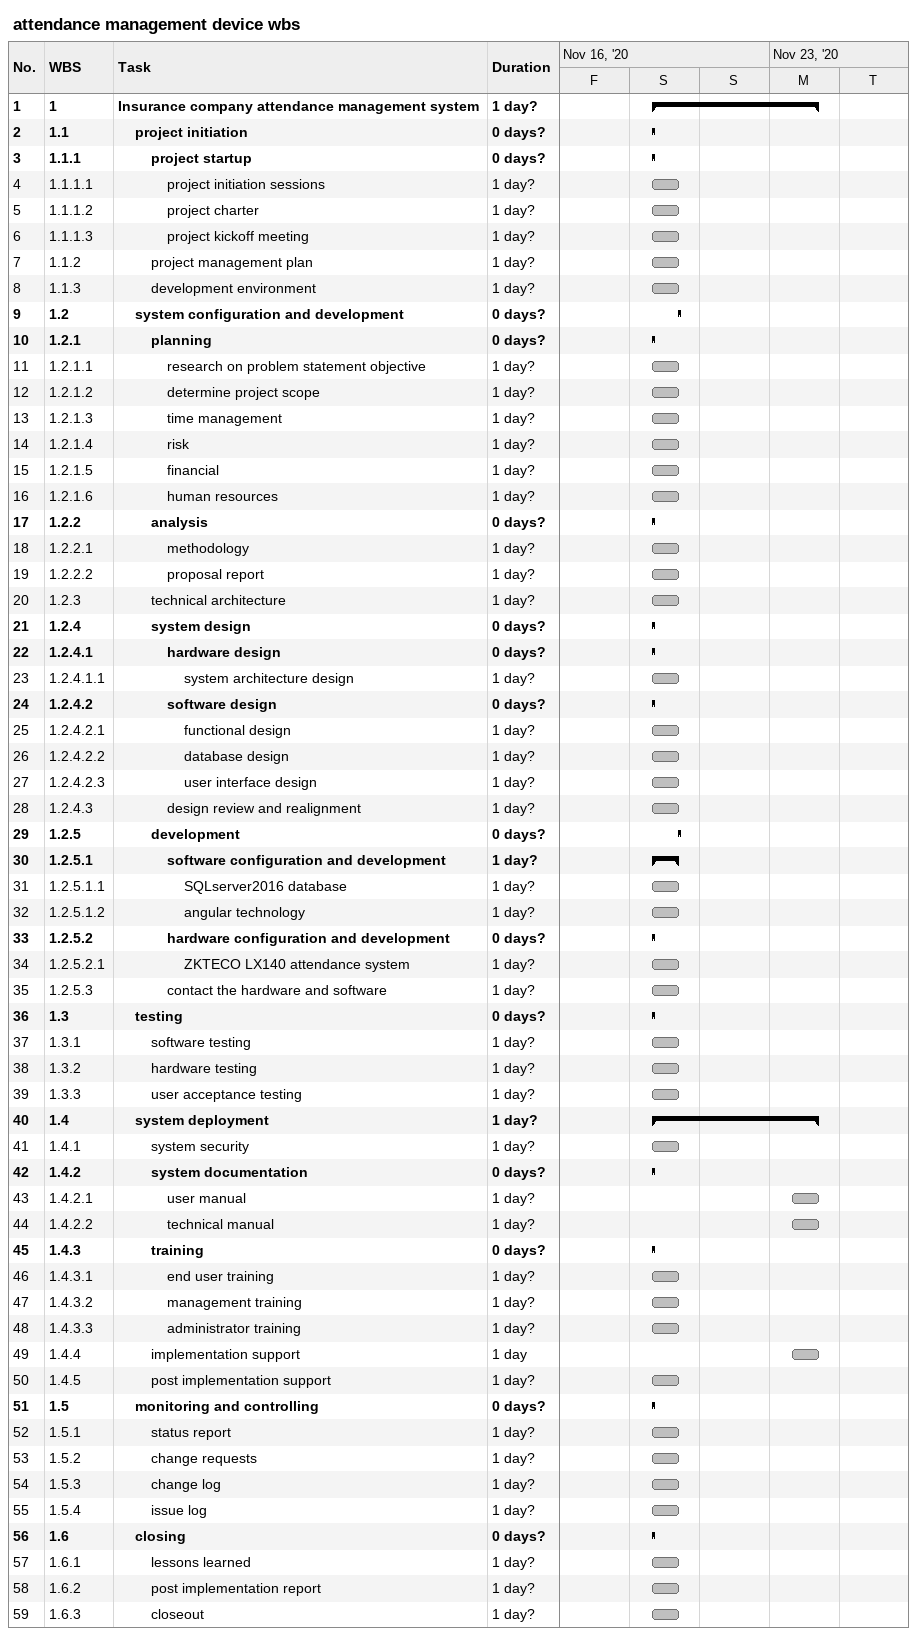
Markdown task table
attendance management device wbs

| ID | WBS | Task | Duration | Start | Finish |
|---|---|---|---|---|---|
| 1 | 1 | **Insurance company attendance management system** | 1d? | 2020-11-21 | 2020-11-23 |
| 2 | 1.1 | **project initiation** | 0d? | 2020-11-21 | 2020-11-21 |
| 3 | 1.1.1 | **project startup** | 0d? | 2020-11-21 | 2020-11-21 |
| 4 | 1.1.1.1 | project initiation sessions | 1d? | 2020-11-21 | 2020-11-21 |
| 5 | 1.1.1.2 | project charter | 1d? | 2020-11-21 | 2020-11-21 |
| 6 | 1.1.1.3 | project kickoff meeting | 1d? | 2020-11-21 | 2020-11-21 |
| 7 | 1.1.2 | project management plan | 1d? | 2020-11-21 | 2020-11-21 |
| 8 | 1.1.3 | development environment | 1d? | 2020-11-21 | 2020-11-21 |
| 9 | 1.2 | **system configuration and development** | 0d? | 2020-11-21 | 2020-11-21 |
| 10 | 1.2.1 | **planning** | 0d? | 2020-11-21 | 2020-11-21 |
| 11 | 1.2.1.1 | research on problem statement objective | 1d? | 2020-11-21 | 2020-11-21 |
| 12 | 1.2.1.2 | determine project scope | 1d? | 2020-11-21 | 2020-11-21 |
| 13 | 1.2.1.3 | time management | 1d? | 2020-11-21 | 2020-11-21 |
| 14 | 1.2.1.4 | risk | 1d? | 2020-11-21 | 2020-11-21 |
| 15 | 1.2.1.5 | financial | 1d? | 2020-11-21 | 2020-11-21 |
| 16 | 1.2.1.6 | human resources | 1d? | 2020-11-21 | 2020-11-21 |
| 17 | 1.2.2 | **analysis** | 0d? | 2020-11-21 | 2020-11-21 |
| 18 | 1.2.2.1 | methodology | 1d? | 2020-11-21 | 2020-11-21 |
| 19 | 1.2.2.2 | proposal report | 1d? | 2020-11-21 | 2020-11-21 |
| 20 | 1.2.3 | technical architecture | 1d? | 2020-11-21 | 2020-11-21 |
| 21 | 1.2.4 | **system design** | 0d? | 2020-11-21 | 2020-11-21 |
| 22 | 1.2.4.1 | **hardware design** | 0d? | 2020-11-21 | 2020-11-21 |
| 23 | 1.2.4.1.1 | system architecture design | 1d? | 2020-11-21 | 2020-11-21 |
| 24 | 1.2.4.2 | **software design** | 0d? | 2020-11-21 | 2020-11-21 |
| 25 | 1.2.4.2.1 | functional design | 1d? | 2020-11-21 | 2020-11-21 |
| 26 | 1.2.4.2.2 | database design | 1d? | 2020-11-21 | 2020-11-21 |
| 27 | 1.2.4.2.3 | user interface design | 1d? | 2020-11-21 | 2020-11-21 |
| 28 | 1.2.4.3 | design review and realignment | 1d? | 2020-11-21 | 2020-11-21 |
| 29 | 1.2.5 | **development** | 0d? | 2020-11-21 | 2020-11-21 |
| 30 | 1.2.5.1 | **software configuration and development** | 1d? | 2020-11-21 | 2020-11-21 |
| 31 | 1.2.5.1.1 | SQLserver2016 database | 1d? | 2020-11-21 | 2020-11-21 |
| 32 | 1.2.5.1.2 | angular technology | 1d? | 2020-11-21 | 2020-11-21 |
| 33 | 1.2.5.2 | **hardware configuration and development** | 0d? | 2020-11-21 | 2020-11-21 |
| 34 | 1.2.5.2.1 | ZKTECO LX140 attendance system | 1d? | 2020-11-21 | 2020-11-21 |
| 35 | 1.2.5.3 | contact the hardware and software | 1d? | 2020-11-21 | 2020-11-21 |
| 36 | 1.3 | **testing** | 0d? | 2020-11-21 | 2020-11-21 |
| 37 | 1.3.1 | software testing | 1d? | 2020-11-21 | 2020-11-21 |
| 38 | 1.3.2 | hardware testing | 1d? | 2020-11-21 | 2020-11-21 |
| 39 | 1.3.3 | user acceptance testing | 1d? | 2020-11-21 | 2020-11-21 |
| 40 | 1.4 | **system deployment** | 1d? | 2020-11-21 | 2020-11-23 |
| 41 | 1.4.1 | system security | 1d? | 2020-11-21 | 2020-11-21 |
| 42 | 1.4.2 | **system documentation** | 0d? | 2020-11-21 | 2020-11-21 |
| 43 | 1.4.2.1 | user manual | 1d? | 2020-11-23 | 2020-11-23 |
| 44 | 1.4.2.2 | technical manual | 1d? | 2020-11-23 | 2020-11-23 |
| 45 | 1.4.3 | **training** | 0d? | 2020-11-21 | 2020-11-21 |
| 46 | 1.4.3.1 | end user training | 1d? | 2020-11-21 | 2020-11-21 |
| 47 | 1.4.3.2 | management training | 1d? | 2020-11-21 | 2020-11-21 |
| 48 | 1.4.3.3 | administrator training | 1d? | 2020-11-21 | 2020-11-21 |
| 49 | 1.4.4 | implementation support | 1d | 2020-11-23 | 2020-11-23 |
| 50 | 1.4.5 | post implementation support | 1d? | 2020-11-21 | 2020-11-21 |
| 51 | 1.5 | **monitoring and controlling** | 0d? | 2020-11-21 | 2020-11-21 |
| 52 | 1.5.1 | status report | 1d? | 2020-11-21 | 2020-11-21 |
| 53 | 1.5.2 | change requests | 1d? | 2020-11-21 | 2020-11-21 |
| 54 | 1.5.3 | change log | 1d? | 2020-11-21 | 2020-11-21 |
| 55 | 1.5.4 | issue log | 1d? | 2020-11-21 | 2020-11-21 |
| 56 | 1.6 | **closing** | 0d? | 2020-11-21 | 2020-11-21 |
| 57 | 1.6.1 | lessons learned | 1d? | 2020-11-21 | 2020-11-21 |
| 58 | 1.6.2 | post implementation report | 1d? | 2020-11-21 | 2020-11-21 |
| 59 | 1.6.3 | closeout | 1d? | 2020-11-21 | 2020-11-21 |
